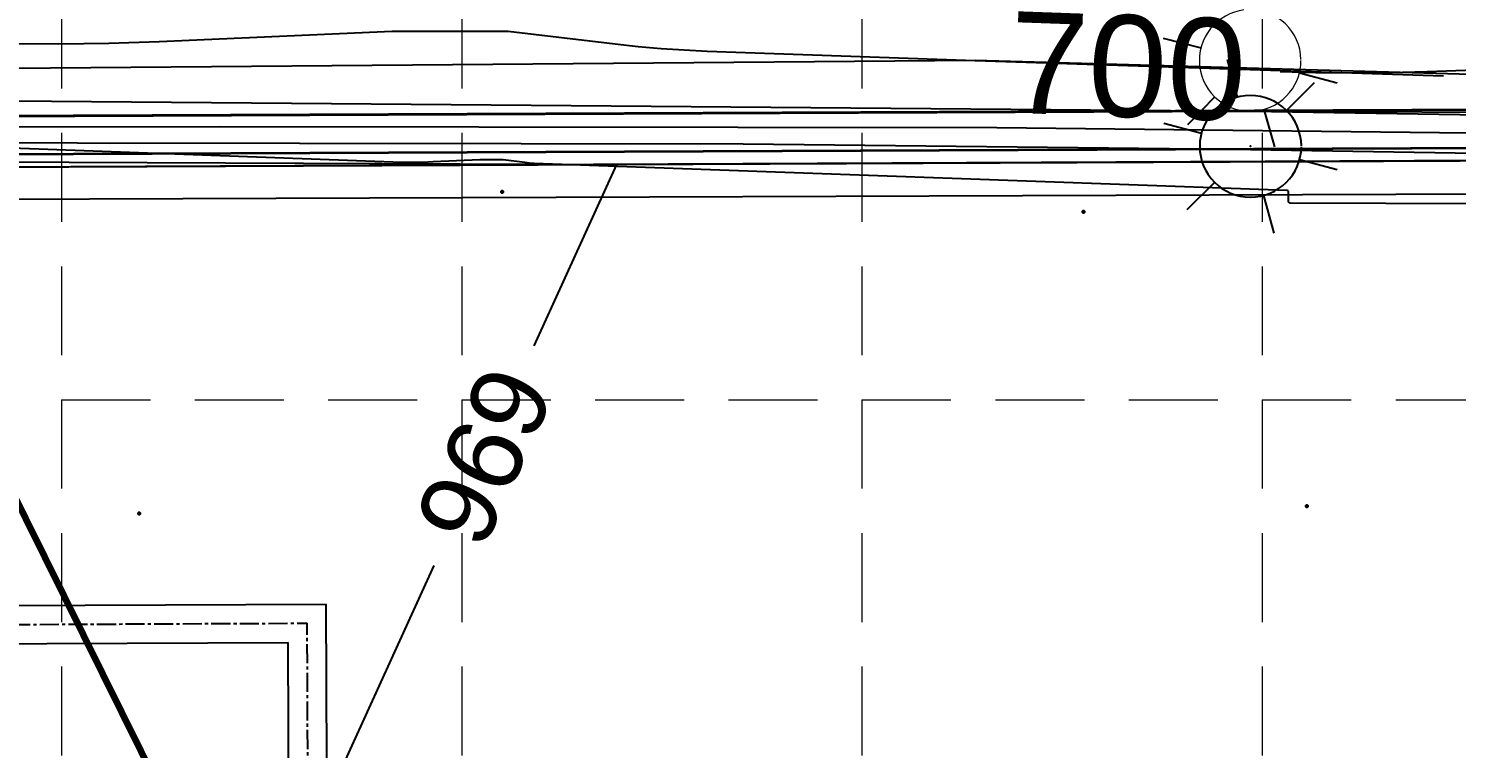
# Model space of a CAD drawing. Header units: feet. Extents: x 2331696 to 2332706, y 6924295 to 6924927.
# Drawn here: x 2332435.9 to 2332492.1, y 6924754.7 to 6924783 of the extents above; entities that cross this region are included whole.
import ezdxf
from ezdxf.enums import TextEntityAlignment as Align

# ---------------------------------------------------------------- set-up
doc = ezdxf.new("R2010")
doc.units = ezdxf.units.FT
doc.header["$MEASUREMENT"] = 0
doc.linetypes.add('CENTER2', pattern=[1.125, 0.75, -0.125, 0.125, -0.125])
doc.linetypes.add('HIDDEN', pattern=[0.375, 0.25, -0.125])
doc.layers.add('A-Wall-Prht-N', color=142, linetype='Continuous', lineweight=35)
for name, color, linetype in [('EC', 35, 'Continuous'), ('EX-LIGHT-POLE', 11, 'Continuous'), ('EX-LIGHT-RELOC-FRZ', 51, 'Continuous'), ('EX-SPOT-ELEV', 7, 'Continuous'), ('GRID', 254, 'HIDDEN'), ('Level 35', 7, 'Continuous'), ('Level 58', 7, 'Continuous'), ('PC', 35, 'Continuous'), ('PROP-B-CURB', 15, 'Continuous'), ('PROP-F-CURB', 4, 'Continuous'), ('SD-CL', 11, 'CENTER2'), ('SD-LN', 5, 'Continuous'), ('SRF-FLT', 7, 'Continuous'), ('work-crb', 30, 'Continuous')]:
    doc.layers.add(name, color=color, linetype=linetype)
doc.styles.get("Standard").update_dxf_attribs({"font": 'ARIAL.TTF'})

# ---------------------------------------------------------------- blocks, each defined once
blk = doc.blocks.new('SURFPT_662')
at = {"layer": 'Level 58', "color": 51, "linetype": 'Continuous', "lineweight": 53}
blk.add_point((0, 0), dxfattribs=at)
blk = doc.blocks.new('SURFPT_682')
at = {"layer": 'Level 58', "color": 51, "linetype": 'Continuous', "lineweight": 53}
blk.add_point((0, 0), dxfattribs=at)
blk = doc.blocks.new('SURFPT_688')
at = {"layer": 'Level 58', "color": 51, "linetype": 'Continuous', "lineweight": 53}
blk.add_point((0, 0), dxfattribs=at)
blk = doc.blocks.new('SURFPT_689')
at = {"layer": 'Level 58', "color": 51, "linetype": 'Continuous', "lineweight": 53}
blk.add_point((0, 0), dxfattribs=at)

msp = doc.modelspace()

# ---------------------------------------------------------------- linework, layer by layer
at = {"layer": 'A-Wall-Prht-N', "color": 7}
msp.add_lwpolyline([(2332342.046, 6924782.164), (2332346.046, 6924782.182), (2332350.566, 6924777.701), (2332521.074, 6924778.435, -0.003954), (2332529.18, 6924778.406), (2332571.605, 6924777.918), (2332571.623, 6924779.417), (2332529.197, 6924779.906, 0.003954), (2332521.067, 6924779.935), (2332351.18, 6924779.204), (2332346.661, 6924783.684), (2332341.419, 6924783.662), (2332336.938, 6924779.142), (2332212.825, 6924778.608, 0.03431), (2332178.373, 6924776.092), (2332087.926, 6924763.209, -0.034816), (2332067.394, 6924761.73), (2331919.799, 6924761.393), (2331919.802, 6924759.893), (2332067.397, 6924760.23, 0.034816), (2332088.138, 6924761.724), (2332178.585, 6924774.607, -0.03431), (2332212.832, 6924777.108), (2332337.566, 6924777.645)], format="xyb", close=True, dxfattribs=at)
at = {"layer": 'EC', "flags": 128}
for points, elevation in [([(2332435.123, 6924782.422), (2332437.097, 6924782.409), (2332439.07, 6924782.437), (2332441.043, 6924782.504), (2332450.212, 6924782.91), (2332450.231, 6924782.91), (2332450.251, 6924782.911), (2332450.27, 6924782.911), (2332450.289, 6924782.911), (2332450.352, 6924782.911), (2332450.365, 6924782.911), (2332450.379, 6924782.911), (2332450.392, 6924782.911), (2332450.406, 6924782.911), (2332450.477, 6924782.911), (2332450.492, 6924782.911), (2332450.507, 6924782.911), (2332450.522, 6924782.911), (2332450.538, 6924782.911), (2332450.606, 6924782.911), (2332450.621, 6924782.911), (2332450.636, 6924782.911), (2332450.65, 6924782.911), (2332450.665, 6924782.911), (2332450.734, 6924782.911), (2332450.749, 6924782.911), (2332450.764, 6924782.911), (2332450.779, 6924782.911), (2332450.794, 6924782.911), (2332450.863, 6924782.911), (2332450.877, 6924782.911), (2332450.892, 6924782.911), (2332450.907, 6924782.911), (2332450.922, 6924782.911), (2332450.991, 6924782.911), (2332451.006, 6924782.911), (2332451.021, 6924782.911), (2332451.035, 6924782.911), (2332451.05, 6924782.911), (2332451.119, 6924782.91), (2332451.134, 6924782.91), (2332451.149, 6924782.91), (2332451.164, 6924782.91), (2332451.179, 6924782.91), (2332451.248, 6924782.91), (2332451.262, 6924782.91), (2332451.277, 6924782.91), (2332451.292, 6924782.91), (2332451.307, 6924782.91), (2332451.376, 6924782.91), (2332451.391, 6924782.91), (2332451.406, 6924782.91), (2332451.42, 6924782.91), (2332451.435, 6924782.91), (2332451.504, 6924782.91), (2332451.519, 6924782.91), (2332451.534, 6924782.91), (2332451.549, 6924782.91), (2332451.564, 6924782.91), (2332451.633, 6924782.91), (2332451.647, 6924782.91), (2332451.662, 6924782.91), (2332451.677, 6924782.91), (2332451.692, 6924782.91), (2332451.761, 6924782.91), (2332451.776, 6924782.91), (2332451.791, 6924782.91), (2332451.805, 6924782.91), (2332451.82, 6924782.91), (2332451.889, 6924782.91), (2332451.904, 6924782.91), (2332451.919, 6924782.91), (2332451.934, 6924782.91), (2332451.949, 6924782.91), (2332452.018, 6924782.909), (2332452.032, 6924782.909), (2332452.047, 6924782.909), (2332452.062, 6924782.909), (2332452.077, 6924782.909), (2332452.146, 6924782.909), (2332452.161, 6924782.909), (2332452.176, 6924782.909), (2332452.19, 6924782.909), (2332452.205, 6924782.909), (2332452.274, 6924782.909), (2332452.289, 6924782.909), (2332452.304, 6924782.909), (2332452.319, 6924782.909), (2332452.334, 6924782.909), (2332452.403, 6924782.909), (2332452.418, 6924782.909), (2332452.432, 6924782.909), (2332452.447, 6924782.909), (2332452.462, 6924782.909), (2332452.531, 6924782.909), (2332452.546, 6924782.909), (2332452.561, 6924782.909), (2332452.575, 6924782.909), (2332452.59, 6924782.909), (2332452.659, 6924782.909), (2332452.674, 6924782.909), (2332452.689, 6924782.909), (2332452.704, 6924782.909), (2332452.719, 6924782.909), (2332452.788, 6924782.909), (2332452.803, 6924782.909), (2332452.817, 6924782.909), (2332452.832, 6924782.909), (2332452.847, 6924782.909), (2332452.916, 6924782.908), (2332452.931, 6924782.908), (2332452.946, 6924782.908), (2332452.961, 6924782.908), (2332452.975, 6924782.908), (2332453.044, 6924782.908), (2332453.059, 6924782.908), (2332453.074, 6924782.908), (2332453.089, 6924782.908), (2332453.104, 6924782.908), (2332453.173, 6924782.908), (2332453.188, 6924782.908), (2332453.202, 6924782.908), (2332453.217, 6924782.908), (2332453.232, 6924782.908), (2332453.301, 6924782.908), (2332453.316, 6924782.908), (2332453.331, 6924782.908), (2332453.346, 6924782.908), (2332453.36, 6924782.908), (2332453.43, 6924782.908), (2332453.444, 6924782.908), (2332453.459, 6924782.908), (2332453.474, 6924782.908), (2332453.489, 6924782.908), (2332453.558, 6924782.908), (2332453.573, 6924782.908), (2332453.587, 6924782.908), (2332453.602, 6924782.908), (2332453.617, 6924782.908), (2332453.686, 6924782.908), (2332453.701, 6924782.908), (2332453.716, 6924782.908), (2332453.731, 6924782.908), (2332453.745, 6924782.908), (2332453.815, 6924782.907), (2332453.829, 6924782.907), (2332453.844, 6924782.907), (2332453.859, 6924782.907), (2332453.874, 6924782.907), (2332453.943, 6924782.907), (2332453.958, 6924782.907), (2332453.973, 6924782.907), (2332453.987, 6924782.907), (2332454.002, 6924782.907), (2332454.071, 6924782.907), (2332454.086, 6924782.907), (2332454.101, 6924782.907), (2332454.116, 6924782.907), (2332454.131, 6924782.907), (2332454.2, 6924782.907), (2332454.214, 6924782.907), (2332454.229, 6924782.907), (2332454.244, 6924782.907), (2332454.259, 6924782.907), (2332454.328, 6924782.907), (2332454.343, 6924782.907), (2332454.358, 6924782.907), (2332454.372, 6924782.907), (2332454.387, 6924782.907), (2332454.456, 6924782.907), (2332454.471, 6924782.907), (2332454.486, 6924782.907), (2332454.501, 6924782.907), (2332454.516, 6924782.907), (2332454.585, 6924782.907), (2332454.6, 6924782.907), (2332454.614, 6924782.907), (2332454.629, 6924782.907), (2332454.644, 6924782.907), (2332454.713, 6924782.906), (2332454.728, 6924782.906), (2332454.743, 6924782.906), (2332454.757, 6924782.905), (2332454.772, 6924782.903), (2332458.987, 6924782.405), (2332459.891, 6924782.308), (2332460.797, 6924782.229), (2332461.704, 6924782.169), (2332462.612, 6924782.127), (2332473.16, 6924781.75)], 700), ([(2332485.152, 6924781.323), (2332486.558, 6924781.285), (2332488.018, 6924781.271), (2332489.478, 6924781.283), (2332490.938, 6924781.321), (2332497.721, 6924781.557)], 700), ([(2332414.858, 6924779.061), (2332450.241, 6924777.766), (2332450.637, 6924777.756), (2332451.034, 6924777.753), (2332451.43, 6924777.759), (2332451.827, 6924777.773), (2332453.669, 6924777.854), (2332453.673, 6924777.854), (2332453.677, 6924777.854), (2332453.681, 6924777.854), (2332453.685, 6924777.854), (2332453.698, 6924777.854), (2332453.7, 6924777.854), (2332453.703, 6924777.854), (2332453.706, 6924777.854), (2332453.708, 6924777.854), (2332453.723, 6924777.854), (2332453.726, 6924777.854), (2332453.729, 6924777.854), (2332453.732, 6924777.854), (2332453.735, 6924777.854), (2332453.749, 6924777.854), (2332453.752, 6924777.854), (2332453.754, 6924777.854), (2332453.757, 6924777.854), (2332453.76, 6924777.854), (2332453.774, 6924777.854), (2332453.777, 6924777.854), (2332453.78, 6924777.854), (2332453.783, 6924777.854), (2332453.786, 6924777.854), (2332453.8, 6924777.854), (2332453.803, 6924777.854), (2332453.806, 6924777.854), (2332453.809, 6924777.854), (2332453.812, 6924777.854), (2332453.826, 6924777.854), (2332453.829, 6924777.854), (2332453.832, 6924777.854), (2332453.835, 6924777.854), (2332453.838, 6924777.854), (2332453.852, 6924777.854), (2332453.855, 6924777.854), (2332453.858, 6924777.854), (2332453.861, 6924777.854), (2332453.864, 6924777.854), (2332453.877, 6924777.854), (2332453.88, 6924777.854), (2332453.883, 6924777.854), (2332453.886, 6924777.854), (2332453.889, 6924777.854), (2332453.903, 6924777.854), (2332453.906, 6924777.854), (2332453.909, 6924777.854), (2332453.912, 6924777.854), (2332453.915, 6924777.854), (2332453.929, 6924777.854), (2332453.932, 6924777.854), (2332453.935, 6924777.854), (2332453.938, 6924777.854), (2332453.941, 6924777.854), (2332453.955, 6924777.854), (2332453.958, 6924777.854), (2332453.961, 6924777.854), (2332453.964, 6924777.854), (2332453.967, 6924777.854), (2332453.981, 6924777.854), (2332453.984, 6924777.854), (2332453.987, 6924777.854), (2332453.99, 6924777.854), (2332453.993, 6924777.854), (2332454.006, 6924777.854), (2332454.009, 6924777.854), (2332454.012, 6924777.854), (2332454.015, 6924777.854), (2332454.018, 6924777.854), (2332454.032, 6924777.854), (2332454.035, 6924777.854), (2332454.038, 6924777.854), (2332454.041, 6924777.854), (2332454.044, 6924777.854), (2332454.058, 6924777.854), (2332454.061, 6924777.854), (2332454.064, 6924777.854), (2332454.067, 6924777.854), (2332454.07, 6924777.854), (2332454.084, 6924777.854), (2332454.087, 6924777.854), (2332454.09, 6924777.854), (2332454.093, 6924777.854), (2332454.096, 6924777.854), (2332454.11, 6924777.854), (2332454.113, 6924777.854), (2332454.116, 6924777.854), (2332454.119, 6924777.854), (2332454.122, 6924777.854), (2332454.135, 6924777.854), (2332454.138, 6924777.854), (2332454.141, 6924777.854), (2332454.144, 6924777.854), (2332454.147, 6924777.854), (2332454.161, 6924777.854), (2332454.164, 6924777.854), (2332454.167, 6924777.854), (2332454.17, 6924777.854), (2332454.173, 6924777.854), (2332454.187, 6924777.854), (2332454.19, 6924777.854), (2332454.193, 6924777.854), (2332454.196, 6924777.854), (2332454.199, 6924777.854), (2332454.213, 6924777.854), (2332454.216, 6924777.854), (2332454.219, 6924777.854), (2332454.222, 6924777.854), (2332454.225, 6924777.854), (2332454.239, 6924777.854), (2332454.242, 6924777.854), (2332454.245, 6924777.854), (2332454.248, 6924777.854), (2332454.25, 6924777.854), (2332454.264, 6924777.854), (2332454.267, 6924777.854), (2332454.27, 6924777.854), (2332454.273, 6924777.854), (2332454.276, 6924777.854), (2332454.29, 6924777.854), (2332454.293, 6924777.854), (2332454.296, 6924777.854), (2332454.299, 6924777.854), (2332454.302, 6924777.854), (2332454.316, 6924777.854), (2332454.319, 6924777.854), (2332454.322, 6924777.854), (2332454.325, 6924777.854), (2332454.328, 6924777.854), (2332454.342, 6924777.854), (2332454.345, 6924777.854), (2332454.348, 6924777.854), (2332454.351, 6924777.854), (2332454.354, 6924777.854), (2332454.368, 6924777.854), (2332454.371, 6924777.854), (2332454.374, 6924777.854), (2332454.376, 6924777.854), (2332454.379, 6924777.854), (2332454.393, 6924777.854), (2332454.396, 6924777.854), (2332454.399, 6924777.854), (2332454.402, 6924777.854), (2332454.405, 6924777.854), (2332454.419, 6924777.854), (2332454.422, 6924777.854), (2332454.425, 6924777.854), (2332454.428, 6924777.854), (2332454.431, 6924777.854), (2332454.445, 6924777.854), (2332454.448, 6924777.854), (2332454.451, 6924777.854), (2332454.454, 6924777.854), (2332454.457, 6924777.854), (2332454.471, 6924777.854), (2332454.474, 6924777.854), (2332454.477, 6924777.854), (2332454.48, 6924777.854), (2332454.483, 6924777.854), (2332454.497, 6924777.854), (2332454.5, 6924777.854), (2332454.502, 6924777.854), (2332454.505, 6924777.854), (2332454.508, 6924777.854), (2332454.522, 6924777.853), (2332454.525, 6924777.853), (2332454.528, 6924777.853), (2332454.531, 6924777.853), (2332454.534, 6924777.853), (2332454.548, 6924777.853), (2332454.551, 6924777.853), (2332454.554, 6924777.853), (2332454.557, 6924777.853), (2332454.56, 6924777.853), (2332454.574, 6924777.853), (2332454.577, 6924777.853), (2332454.58, 6924777.853), (2332454.583, 6924777.853), (2332454.586, 6924777.853), (2332455.433, 6924777.753), (2332455.615, 6924777.733), (2332455.796, 6924777.717), (2332455.979, 6924777.705), (2332456.161, 6924777.697), (2332485.415, 6924776.652), (2332485.437, 6924776.648), (2332485.452, 6924776.639), (2332485.462, 6924776.623), (2332485.465, 6924776.6), (2332485.466, 6924776.518), (2332485.466, 6924776.501), (2332485.466, 6924776.483), (2332485.466, 6924776.466), (2332485.466, 6924776.448), (2332485.466, 6924776.24), (2332485.472, 6924776.201), (2332485.489, 6924776.173), (2332485.517, 6924776.156), (2332485.556, 6924776.15), (2332496.808, 6924776.116)], 699)]:
    msp.add_lwpolyline(points, dxfattribs=dict(at, elevation=elevation))
at = {"layer": 'EC', "elevation": 700}
msp.add_lwpolyline([(2332473.16, 6924781.75), (2332491.588, 6924781.148)], dxfattribs=at)
at = {"layer": 'EX-LIGHT-POLE', "color": 7}
for p, q in [((2332483.076, 6924781.791), (2332483.468, 6924780.307)), ((2332486.488, 6924780.875), (2332485.404, 6924779.791)), ((2332480.572, 6924779.291), (2332482.06, 6924778.899)), ((2332485.92, 6924777.863), (2332487.404, 6924777.463)), ((2332482.58, 6924776.963), (2332481.488, 6924775.875)), ((2332484.504, 6924776.447), (2332484.904, 6924774.963))]:
    msp.add_line(p, q, dxfattribs=at)
msp.add_arc((2332483.989, 6924778.377), 2, 0.4297, 359.4695, dxfattribs=at)
msp.add_point((2332483.989, 6924778.377, 699.629), dxfattribs=at)
at = {"layer": 'EX-LIGHT-RELOC-FRZ', "linetype": 'Continuous'}
for p, q in [((2332480.548, 6924782.631), (2332482.041, 6924782.256)), ((2332485.912, 6924781.264), (2332487.401, 6924780.881)), ((2332482.582, 6924780.326), (2332481.503, 6924779.226)), ((2332484.512, 6924779.832), (2332484.929, 6924778.352))]:
    msp.add_line(p, q, dxfattribs=at)
at = {"layer": 'EX-LIGHT-RELOC-FRZ', "linetype": 'Continuous', "lineweight": 0}
msp.add_arc((2332483.975, 6924781.756), 2, 1.0782, 0.118, dxfattribs=at)
at = {"layer": 'GRID', "color": 252, "linetype": 'HIDDEN', "lineweight": 0, "ltscale": 14}
for p, q in [((2332437.201, 6924910.153), (2332437.201, 6924358.833)), ((2332452.951, 6924910.153), (2332452.951, 6924358.833)), ((2332468.701, 6924910.153), (2332468.701, 6924358.833)), ((2332484.451, 6924910.153), (2332484.451, 6924358.833)), ((2331712.701, 6924768.403), (2332689.201, 6924768.403))]:
    msp.add_line(p, q, dxfattribs=at)
at = {"layer": 'Level 35'}
msp.add_line((2332184.116, 6924775.395), (2332685.186, 6924777.206), dxfattribs=at)
at = {"layer": 'PC'}
for points, elevation in [([(2332383.339, 6924780.605), (2332483.984, 6924779.756), (2332532.602, 6924778.99), (2332551.713, 6924778.501), (2332556.949, 6924778.341), (2332571.618, 6924777.884), (2332572.227, 6924777.865), (2332593.297, 6924777.138), (2332591.888, 6924769.248)], 699), ([(2332285.093, 6924779.327), (2332305.074, 6924778.999), (2332443.434, 6924779.158), (2332474.005, 6924779.117), (2332499.554, 6924778.831), (2332515.76, 6924778.575), (2332529.246, 6924778.23), (2332536.548, 6924778.018), (2332551.148, 6924777.592), (2332549.426, 6924770.108)], 698), ([(2332215.676, 6924778.37), (2332247.23, 6924778.381), (2332402.885, 6924778.561), (2332464.027, 6924778.479), (2332483.188, 6924778.264), (2332507.338, 6924777.868), (2332504.742, 6924770.321)], 697), ([(2332215.789, 6924777.87), (2332310.45, 6924777.903), (2332362.335, 6924777.963), (2332400.549, 6924777.912), (2332459.04, 6924777.66), (2332455.79, 6924770.524)], 696), ([(2332451.852, 6924761.879), (2332448.087, 6924753.612), (2332395.771, 6924752.892), (2332395.891, 6924752.237), (2332392.017, 6924751.376), (2332404.789, 6924751.413), (2332437.877, 6924751.553), (2332437.901, 6924751.05), (2332442.853, 6924751.453), (2332448.887, 6924751.421), (2332457.332, 6924751.378), (2332523.172, 6924751.215), (2332527.363, 6924751.124), (2332527.395, 6924751.151), (2332539.019, 6924750.633), (2332535.216, 6924750.632), (2332538.996, 6924749.182), (2332550.519, 6924746.644), (2332553.473, 6924738.503)], 696)]:
    msp.add_lwpolyline(points, dxfattribs=dict(at, elevation=elevation))
at = {"layer": 'PROP-B-CURB'}
msp.add_lwpolyline([(2332637.569, 6924777.158), (2332529.18, 6924778.406, 0.003954), (2332521.074, 6924778.435), (2332212.832, 6924777.108, 0.03431), (2332178.585, 6924774.607), (2332088.138, 6924761.724, -0.034816), (2332067.397, 6924760.23), (2331856.116, 6924759.747, 0.010184), (2331843.88, 6924759.47), (2331843.309, 6924759.445)], format="xyb", dxfattribs=at)
at = {"layer": 'PROP-F-CURB', "color": 7}
msp.add_lwpolyline([(2332637.564, 6924776.658), (2332529.174, 6924777.906, 0.003954), (2332521.076, 6924777.935), (2332212.834, 6924776.608, 0.03431), (2332178.655, 6924774.112), (2332088.208, 6924761.229, -0.034816), (2332067.398, 6924759.73), (2331856.118, 6924759.247, 0.010184), (2331843.901, 6924758.971), (2331843.33, 6924758.946)], format="xyb", dxfattribs=at)
at = {"layer": 'SD-CL', "color": 5}
for points in [[(2332359.848, 6924749.574), (2332359.848, 6924753.241), (2332359.848, 6924759.241), (2332446.87, 6924759.607)], [(2332446.959, 6924737.781), (2332446.87, 6924759.607)]]:
    msp.add_lwpolyline(points, dxfattribs=at)
at = {"layer": 'SD-LN'}
for points in [[(2332359.098, 6924749.574), (2332359.098, 6924753.241), (2332359.098, 6924759.988), (2332447.617, 6924760.36)], [(2332447.706, 6924738.534), (2332447.617, 6924760.36)], [(2332360.598, 6924749.574), (2332360.598, 6924753.241), (2332360.598, 6924758.494), (2332446.123, 6924758.854)], [(2332446.206, 6924738.528), (2332446.123, 6924758.854)]]:
    msp.add_lwpolyline(points, dxfattribs=at)
at = {"layer": 'SRF-FLT'}
for points in [[(2332363.401, 6924751.219, 695.5), (2332437.85, 6924751.534, 695.5), (2332437.965, 6924733.369, 695.5), (2332464.678, 6924733.475, 695.5), (2332464.67, 6924714.521, 695.5), (2332470.91, 6924714.2, 693), (2332511.175, 6924715.519, 693.5), (2332524.005, 6924713.951, 694), (2332543.174, 6924714.004, 695), (2332562.342, 6924714.056, 696), (2332581.795, 6924714.873, 697), (2332600.463, 6924718.357, 698), (2332612.621, 6924725.568, 699), (2332622.345, 6924733.455, 700), (2332630.94, 6924744.385, 699.62), (2332631.768, 6924745.825, 699.693), (2332632.16, 6924747.776, 699.78), (2332632.357, 6924763.798, 700.133), (2332632.523, 6924777.25, 700.43), (2332473.16, 6924781.75, 700), (2332359.253, 6924780.808, 699)], [(2332215.619, 6924778.62, 697.5), (2332483.984, 6924779.756, 699), (2332571.623, 6924779.423, 699.5), (2332571.618, 6924777.872, 698.986)], [(2332215.957, 6924777.121, 694.503), (2332342.061, 6924777.664, 695.5), (2332459.038, 6924778.16, 696.5), (2332507.339, 6924778.368, 697.5), (2332551.152, 6924778.092, 698.5), (2332593.302, 6924777.638, 699.5), (2332632.5, 6924777.218, 700.43)], [(2332215.958, 6924776.621, 694.003), (2332342.063, 6924777.164, 695), (2332459.04, 6924777.66, 696), (2332507.338, 6924777.868, 697), (2332551.148, 6924777.592, 698), (2332593.297, 6924777.138, 699), (2332632.495, 6924776.718, 699.93)]]:
    msp.add_polyline3d(points, dxfattribs=at)
at = {"layer": 'work-crb', "color": 7, "lineweight": 140}
msp.add_line((2332407.509, 6924820.668), (2332441.154, 6924752.903), dxfattribs=at)

# ---------------------------------------------------------------- block references
at = {"layer": 'EX-SPOT-ELEV'}
for name, p in [('SURFPT_662', (2332454.539, 6924776.583, 698.749)), ('SURFPT_682', (2332477.422, 6924775.801, 698.417)), ('SURFPT_688', (2332440.264, 6924763.93, 698.115)), ('SURFPT_689', (2332486.199, 6924764.215, 698.687))]:
    msp.add_blockref(name, p, dxfattribs=at)

# ---------------------------------------------------------------- texts
at = {"layer": 'EC'}
msp.add_text('700', height=4, rotation=357.9577, dxfattribs=at).set_placement((2332479.156, 6924781.536, 700), align=Align.MIDDLE_CENTER)
at = {"layer": 'PC', "insert": (2332453.821, 6924766.202, 696), "char_height": 3, "attachment_point": 5, "rotation": 245.512}
msp.add_mtext('{696}', dxfattribs=at)

doc.saveas('drawing.dxf')
